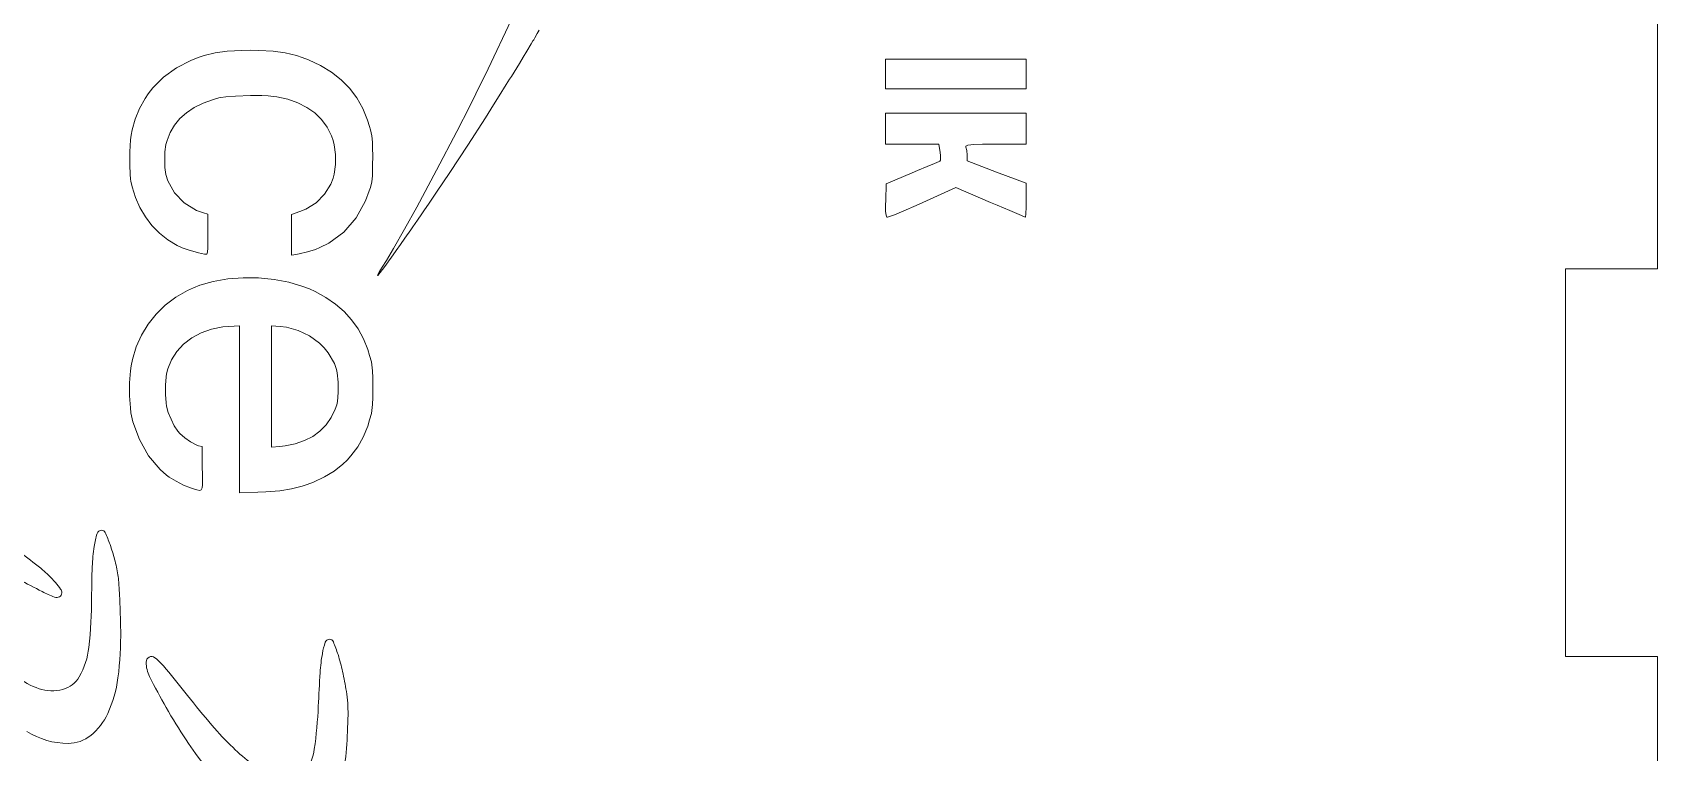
# Model space of a CAD drawing. Header units: millimetres. Extents: x 0 to 610, y 0 to 514.
# Drawn here: x 33.2 to 86.1, y 179.4 to 202.9 of the extents above; entities that cross this region are included whole.
import ezdxf

# ---------------------------------------------------------------- set-up
doc = ezdxf.new("R2010")
doc.units = ezdxf.units.MM
doc.header["$LTSCALE"] = 0.05
doc.layers.get('0').update_dxf_attribs({"plot": 0})
doc.layers.add('CUT', color=1, linetype='Continuous', lineweight=0)
doc.layers.add('ETCH', color=5, linetype='Continuous', lineweight=0)

# ---------------------------------------------------------------- blocks, each defined once
blk = doc.blocks.new('left_outer')
blk.add_lwpolyline([(-63.158, 63), (-75.789, 63), (-75.789, 60), (-88.421, 60), (-88.421, 63), (-101.053, 63), (-101.053, 60), (-113.684, 60), (-113.684, 63), (-126.316, 63), (-126.316, 60), (-138.947, 60), (-138.947, 63), (-151.579, 63), (-151.579, 60), (-164.211, 60)])
blk = doc.blocks.new('wurth')
for p, q in [((1090.41, 176.72), (1090.41, 217.22)), ((1090.41, 217.22), (1098.91, 217.22)), ((1098.91, 217.22), (1107.41, 217.22)), ((1107.41, 217.22), (1107.41, 176.72)), ((1121.41, 176.72), (1121.41, 217.22)), ((1121.41, 217.22), (1130.41, 217.22)), ((1130.41, 217.22), (1139.41, 217.22)), ((1139.41, 217.22), (1139.41, 199.61)), ((1155.38, 200.24), (1161.86, 217.22)), ((1161.86, 217.22), (1171.63, 217.22)), ((1171.63, 217.22), (1175.43, 217.19)), ((1175.43, 217.19), (1179.73, 217.05)), ((1179.73, 217.05), (1181.21, 216.92)), ((1181.23, 216.36), (1179.94, 213.24)), ((1181.21, 216.92), (1181.41, 216.84)), ((1181.41, 216.84), (1181.23, 216.36)), ((1177.63, 207.78), (1174.57, 200.65)), ((1179.94, 213.24), (1177.63, 207.78)), ((1139.41, 199.61), (1139.41, 196.84)), ((1139.41, 196.84), (1139.43, 192.19)), ((1148.91, 183.26), (1155.38, 200.24)), ((1172.85, 196.67), (1164.29, 176.88)), ((1174.57, 200.65), (1172.85, 196.67)), ((1139.43, 192.19), (1139.54, 187.21)), ((1139.54, 187.21), (1139.87, 183.63)), ((1139.87, 183.63), (1140.52, 182.54)), ((1140.52, 182.54), (1140.99, 182.61)), ((1140.99, 182.61), (1143.04, 183.05)), ((1143.04, 183.05), (1145.74, 183.24)), ((1145.74, 183.24), (1148.91, 183.26)), ((1090.41, 136.22), (1090.41, 176.72)), ((1107.41, 176.72), (1107.41, 136.22)), ((1121.41, 136.22), (1121.41, 176.72)), ((1164.29, 176.88), (1172.87, 157.8)), ((1144.11, 167.8), (1139.41, 167.1)), ((1139.41, 167.1), (1139.41, 151.66)), ((1145.96, 168), (1144.11, 167.8)), ((1148.65, 167.9), (1145.96, 168)), ((1149.15, 167.61), (1148.65, 167.9)), ((1149.35, 167.13), (1149.15, 167.61)), ((1150.43, 164.54), (1149.35, 167.13)), ((1152.24, 160.24), (1150.43, 164.54)), ((1154.56, 154.75), (1152.24, 160.24)), ((1139.41, 151.66), (1139.41, 136.22)), ((1155.85, 151.72), (1154.56, 154.75)), ((1162.2, 136.72), (1155.85, 151.72)), ((1172.87, 157.8), (1174.59, 153.94)), ((1174.59, 153.94), (1177.65, 146.93)), ((1177.65, 146.93), (1179.96, 141.42)), ((1179.96, 141.42), (1181.25, 138.08)), ((1098.91, 136.22), (1090.41, 136.22)), ((1107.41, 136.22), (1098.91, 136.22)), ((1130.41, 136.22), (1121.41, 136.22)), ((1139.41, 136.22), (1130.41, 136.22)), ((1171.81, 136.43), (1162.2, 136.72)), ((1174.32, 136.37), (1171.81, 136.43)), ((1178.05, 136.39), (1174.32, 136.37)), ((1180.3, 136.63), (1178.05, 136.39)), ((1181.31, 137.1), (1180.3, 136.63)), ((1181.25, 138.08), (1181.42, 137.43)), ((1181.42, 137.43), (1181.31, 137.1))]:
    blk.add_line(p, q)
blk = doc.blocks.new('nordspace')
for p, q in [((1543.5, 452.656038), (1546.724609, 450.769918)), ((1546.724609, 450.769918), (1550.791748, 448.379908)), ((1550.791748, 448.379908), (1552.5354, 447.346788)), ((1552.5354, 447.346788), (1553, 447.067065)), ((1553, 447.067065), (1553.597266, 446.705151)), ((1553.597266, 446.705151), (1556.322266, 445.064055)), ((1556.322266, 445.064055), (1563.251562, 440.900848)), ((1563.251562, 440.900848), (1569, 437.451138)), ((1569, 437.451138), (1575.024609, 433.818547)), ((1575.024609, 433.818547), (1583.224365, 428.814042)), ((1580.054879, 404.400548), (1534.117854, 426.230781)), ((1583.224365, 428.814042), (1587.199658, 426.345002)), ((1587.199658, 426.345002), (1588.5, 425.517511)), ((1588.5, 425.517511), (1589.922803, 424.605541)), ((1589.922803, 424.605541), (1594.803955, 421.511595)), ((1594.803955, 421.511595), (1605.645703, 414.684515)), ((1605.645703, 414.684515), (1614, 409.444792)), ((1603.5, 392.8939), (1580.054879, 404.400548)), ((1614, 409.444792), (1626.200535, 401.750205)), ((1626.200535, 401.750205), (1651.995776, 385.182608)), ((1615.12854, 387.087729), (1603.5, 392.8939)), ((1639.181755, 374.850058), (1615.12854, 387.087729)), ((1651.995776, 385.182608), (1677.990405, 368.132277)), ((1675.7669, 355.733812), (1639.181755, 374.850058)), ((1677.990405, 368.132277), (1696.41927, 355.813495)), ((1710.582402, 336.991601), (1675.7669, 355.733812)), ((1696.41927, 355.813495), (1707.730298, 348.130431)), ((1707.730298, 348.130431), (1713, 344.508964)), ((1713, 344.508964), (1717.04375, 341.717771)), ((1717.04375, 341.717771), (1722.860352, 337.702892)), ((1722.860352, 337.702892), (1725.902148, 335.603324)), ((1731.489585, 325.418882), (1710.582402, 336.991601)), ((1725.902148, 335.603324), (1727, 334.845551)), ((1727, 334.845551), (1728.196357, 334.015068)), ((1728.196357, 334.015068), (1731.966815, 331.377664)), ((1749.630237, 315.083839), (1731.489585, 325.418882)), ((1731.966815, 331.377664), (1739.908599, 325.794157)), ((1739.908599, 325.794157), (1745.826318, 321.619759)), ((1745.826318, 321.619759), (1751.560476, 317.572086)), ((1760.943745, 308.402595), (1749.630237, 315.083839)), ((1751.560476, 317.572086), (1758.657834, 312.571545)), ((1758.657834, 312.571545), (1761.597269, 310.507854)), ((1767.209038, 304.558421), (1760.943745, 308.402595)), ((1761.597269, 310.507854), (1762.326318, 309.999987)), ((1762.326318, 309.999987), (1766.623477, 306.953786)), ((1766.623477, 306.953786), (1772.438028, 302.603927)), ((1628.620782, 290.700309), (1634.5, 292.586125)), ((1634.5, 292.586125), (1637.764635, 293.51644)), ((1637.764635, 293.51644), (1643.177576, 294.738794)), ((1643.177576, 294.738794), (1649.216648, 295.310186)), ((1649.216648, 295.310186), (1655.683307, 295.455961)), ((1655.683307, 295.455961), (1661.511685, 295.474763)), ((1661.511685, 295.474763), (1665, 295.471904)), ((1665, 295.471904), (1668.581455, 295.465903)), ((1668.581455, 295.465903), (1674.507833, 295.435426)), ((1674.507833, 295.435426), (1680.953725, 295.274561)), ((1680.953725, 295.274561), (1686.800161, 294.652033)), ((1686.800161, 294.652033), (1692.038984, 293.293452)), ((1692.038984, 293.293452), (1695.294083, 292.246193)), ((1695.294083, 292.246193), (1704.544455, 288.781997)), ((1769.921445, 302.839421), (1767.209038, 304.558421)), ((1771.425358, 301.879252), (1769.921445, 302.839421)), ((1773.49623, 300.613213), (1771.425358, 301.879252)), ((1772.438028, 302.603927), (1774.680682, 300.768481)), ((1774.836203, 300.073901), (1773.49623, 300.613213)), ((1774.680682, 300.768481), (1775, 300.406195)), ((1775, 300.406195), (1774.836203, 300.073901)), ((1845.085591, 290.882418), (1850.5, 292.600147)), ((1850.5, 292.600147), (1856.546484, 294.226187)), ((1856.546484, 294.226187), (1865.24025, 295.315554)), ((1865.24025, 295.315554), (1871.708328, 295.47064)), ((1871.708328, 295.47064), (1877.523791, 295.497979)), ((1877.523791, 295.497979), (1881, 295.5)), ((1881, 295.5), (1884.476209, 295.497979)), ((1884.476209, 295.497979), (1890.291672, 295.47064)), ((1890.291672, 295.47064), (1896.75975, 295.315554)), ((1896.75975, 295.315554), (1905.453516, 294.226187)), ((1905.453516, 294.226187), (1911.5, 292.600147)), ((1911.5, 292.600147), (1917.285134, 290.776113)), ((1598.439556, 273.589146), (1607.535204, 280.402316)), ((1607.535204, 280.402316), (1617.593396, 286.103878)), ((1617.593396, 286.103878), (1628.620782, 290.700309)), ((1704.544455, 288.781997), (1720.778371, 279.905866)), ((1720.778371, 279.905866), (1734.08525, 268.349902)), ((1816.919995, 275.565752), (1825.499376, 281.638214)), ((1825.499376, 281.638214), (1834.88236, 286.738743)), ((1834.88236, 286.738743), (1845.085591, 290.882418)), ((1917.285134, 290.776113), (1927.710853, 286.542696)), ((1927.710853, 286.542696), (1936.924758, 281.351776)), ((1936.924758, 281.351776), (1945.303948, 274.990901)), ((1583.109297, 256.602062), (1590.299804, 265.657887)), ((1590.299804, 265.657887), (1598.439556, 273.589146)), ((1734.08525, 268.349902), (1744.57957, 254.014688)), ((1802.105464, 260.444716), (1809.127572, 268.506279)), ((1809.127572, 268.506279), (1816.919995, 275.565752)), ((1863.931501, 261.388476), (1858.098446, 259.344231)), ((1867.0763, 262.066164), (1863.931501, 261.388476)), ((1875.788679, 262.879677), (1867.0763, 262.066164)), ((1885.644083, 262.954795), (1875.788679, 262.879677)), ((1894.137693, 262.272427), (1885.644083, 262.954795)), ((1897.091069, 261.64122), (1894.137693, 262.272427)), ((1901.361504, 260.155856), (1897.091069, 261.64122)), ((1945.303948, 274.990901), (1949.298368, 271.305341)), ((1949.298368, 271.305341), (1953.105413, 267.379431)), ((1953.105413, 267.379431), (1959.720176, 259.210433)), ((1571.549425, 235.090794), (1576.861387, 246.41519)), ((1576.861387, 246.41519), (1583.109297, 256.602062)), ((1627.987626, 247.252791), (1621.722985, 240.872576)), ((1635.174906, 252.513491), (1627.987626, 247.252791)), ((1643.253148, 256.610206), (1635.174906, 252.513491)), ((1647.61648, 258.208171), (1643.253148, 256.610206)), ((1651.6259, 259.265387), (1647.61648, 258.208171)), ((1660.792529, 260.464549), (1651.6259, 259.265387)), ((1670.476477, 260.44536), (1660.792529, 260.464549)), ((1679.462064, 259.21023), (1670.476477, 260.44536)), ((1683.313073, 258.137439), (1679.462064, 259.21023)), ((1688.785507, 255.924852), (1683.313073, 258.137439)), ((1698.481194, 249.973258), (1688.785507, 255.924852)), ((1706.407587, 242.0896), (1698.481194, 249.973258)), ((1744.57957, 254.014688), (1748.807795, 245.773795)), ((1748.807795, 245.773795), (1750.545227, 241.555686)), ((1790.305614, 241.255006), (1795.837026, 251.365985)), ((1795.837026, 251.365985), (1802.105464, 260.444716)), ((1839.112922, 245.358334), (1832.041842, 235.825816)), ((1843.335725, 249.649553), (1839.112922, 245.358334)), ((1848.079991, 253.634038), (1843.335725, 249.649553)), ((1858.098446, 259.344231), (1848.079991, 253.634038)), ((1909.207962, 256.390887), (1901.361504, 260.155856)), ((1916.113145, 251.58801), (1909.207962, 256.390887)), ((1922.058582, 245.772522), (1916.113145, 251.58801)), ((1927.025803, 238.969717), (1922.058582, 245.772522)), ((1959.720176, 259.210433), (1965.298455, 250.137148)), ((1965.298455, 250.137148), (1970.195394, 239.581924)), ((1569.242347, 229), (1571.549425, 235.090794)), ((1616.412658, 233.417318), (1612.088323, 224.931488)), ((1621.722985, 240.872576), (1616.412658, 233.417318)), ((1712.440216, 232.397676), (1706.407587, 242.0896)), ((1714.707474, 226.9123), (1712.440216, 232.397676)), ((1750.545227, 241.555686), (1752.805382, 233.884487)), ((1752.805382, 233.884487), (1754.53091, 226.245642)), ((1785.388604, 229.658865), (1787.811091, 235.807712)), ((1787.811091, 235.807712), (1790.305614, 241.255006)), ((1832.041842, 235.825816), (1826.928029, 225.283326)), ((1930.996337, 231.204893), (1927.025803, 238.969717)), ((1933.951714, 222.503345), (1930.996337, 231.204893)), ((1970.195394, 239.581924), (1972.499343, 233.568067)), ((1972.499343, 233.568067), (1974.045567, 228.929308)), ((1564.82041, 213.057622), (1567.457407, 223.585175)), ((1567.457407, 223.585175), (1569.242347, 229)), ((1608.781655, 215.459556), (1606.524331, 205.045995)), ((1612.088323, 224.931488), (1608.781655, 215.459556)), ((1717.5, 219.005196), (1714.707474, 226.9123)), ((1736.769052, 219.002598), (1717.5, 219.005196)), ((1756.038104, 219), (1736.769052, 219.002598)), ((1754.53091, 226.245642), (1755.574866, 221.25)), ((1755.574866, 221.25), (1756.038104, 219)), ((1778.809532, 202.441464), (1781.475864, 216.481099)), ((1781.475864, 216.481099), (1785.388604, 229.658865)), ((1826.928029, 225.283326), (1823.920962, 214.039027)), ((1935.873464, 212.890369), (1933.951714, 222.503345)), ((1974.045567, 228.929308), (1976.529344, 219.019047)), ((1976.529344, 219.019047), (1978.274918, 207.793358)), ((1562.576106, 188.110322), (1563.260151, 201.718442)), ((1563.260151, 201.718442), (1564.82041, 213.057622)), ((1605.799072, 199.5), (1605.572039, 196.892189)), ((1606.524331, 205.045995), (1605.799072, 199.5)), ((1777.393722, 187.913835), (1778.809532, 202.441464)), ((1823.254171, 208.25), (1822.718086, 200)), ((1822.718086, 200), (1879.900743, 200)), ((1823.920962, 214.039027), (1823.254171, 208.25)), ((1879.900743, 200), (1937.083401, 200)), ((1936.440957, 207.75), (1935.873464, 212.890369)), ((1937.083401, 200), (1936.440957, 207.75)), ((1978.274918, 207.793358), (1979.37032, 194.686116)), ((1562.5, 180), (1562.576106, 188.110322)), ((1605.27399, 190.82091), (1605.190264, 180.352287)), ((1605.572039, 196.892189), (1605.27399, 190.82091)), ((1777.232551, 173.272086), (1777.393722, 187.913835)), ((1979.37032, 194.686116), (1979.701717, 187.25)), ((1979.701717, 187.25), (1980.289915, 170)), ((1562.575704, 171.904169), (1562.5, 180)), ((1563.256724, 158.317776), (1562.575704, 171.904169)), ((1605.190264, 180.352287), (1605.682126, 166.02911)), ((1778.330134, 158.890092), (1777.232551, 173.272086)), ((1901.501344, 170), (1822.712774, 170)), ((1822.712774, 170), (1823.239855, 159.672619)), ((1980.289915, 170), (1901.501344, 170)), ((1564.811421, 146.983761), (1563.256724, 158.317776)), ((1605.682126, 166.02911), (1606.44135, 156.826998)), ((1606.44135, 156.826998), (1607.106672, 152.20316)), ((1780.690586, 145.141727), (1778.330134, 158.890092)), ((1823.239855, 159.672619), (1823.720098, 154.136178)), ((1823.720098, 154.136178), (1825.799576, 143.555671)), ((1567.440831, 136.436548), (1564.811421, 146.983761)), ((1607.106672, 152.20316), (1607.481746, 150.5)), ((1607.481746, 150.5), (1608.976597, 145.287836)), ((1608.976597, 145.287836), (1612.479917, 135.686769)), ((1716.071278, 135.843569), (1717.316575, 140)), ((1717.316575, 140), (1736.158288, 140)), ((1736.158288, 140), (1738.957155, 139.997022)), ((1738.957155, 139.997022), (1743.727071, 139.970044)), ((1743.727071, 139.970044), (1749.019299, 139.861271)), ((1749.019299, 139.861271), (1753.17799, 139.544624)), ((1753.17799, 139.544624), (1754.834337, 138.970232)), ((1754.834337, 138.970232), (1755, 138.565376)), ((1755, 138.565376), (1754.849537, 136.692646)), ((1784.318023, 132.400865), (1780.690586, 145.141727)), ((1825.799576, 143.555671), (1829.27114, 133.762897)), ((1569.221376, 131), (1567.440831, 136.436548)), ((1572.024386, 123.840157), (1569.221376, 131)), ((1579.111962, 110.314086), (1572.024386, 123.840157)), ((1612.479917, 135.686769), (1616.662677, 127.189495)), ((1616.662677, 127.189495), (1621.518418, 119.803344)), ((1706.574699, 117.775264), (1713.660437, 129.378534)), ((1713.660437, 129.378534), (1716.071278, 135.843569)), ((1753.785922, 131.226471), (1750.984229, 121.338129)), ((1754.849537, 136.692646), (1753.785922, 131.226471)), ((1786.608146, 126.525083), (1784.318023, 132.400865)), ((1789.332826, 120.676993), (1786.608146, 126.525083)), ((1829.27114, 133.762897), (1834.014902, 124.915334)), ((1834.014902, 124.915334), (1839.910976, 117.170462)), ((1928.417033, 118.169459), (1932.215877, 123.604928)), ((1932.215877, 123.604928), (1934.972564, 128.863832)), ((1934.972564, 128.863832), (1935.753639, 131.131665)), ((1935.753639, 131.131665), (1936.625789, 134.5)), ((1936.625789, 134.5), (1957.312894, 134.770288)), ((1957.312894, 134.770288), (1961.418525, 134.829642)), ((1961.418525, 134.829642), (1968.01075, 134.914662)), ((1968.01075, 134.914662), (1972.679827, 134.853836)), ((1972.679827, 134.853836), (1975.708442, 134.526051)), ((1975.703245, 123.614933), (1972.961917, 116.980366)), ((1976.61595, 126.5), (1975.703245, 123.614933)), ((1975.708442, 134.526051), (1977.379278, 133.81019)), ((1977.471201, 129.527898), (1976.61595, 126.5)), ((1977.379278, 133.81019), (1977.975019, 132.585141)), ((1977.975019, 132.585141), (1977.471201, 129.527898)), ((1587.893044, 98.233978), (1579.111962, 110.314086)), ((1621.518418, 119.803344), (1627.040682, 113.535647)), ((1627.040682, 113.535647), (1633.223008, 108.393735)), ((1633.223008, 108.393735), (1640.058938, 104.38494)), ((1685.740126, 102.205038), (1697.040011, 108.495611)), ((1697.040011, 108.495611), (1706.574699, 117.775264)), ((1746.661261, 111.05167), (1741.419635, 102.361392)), ((1748.857049, 115.651957), (1746.661261, 111.05167)), ((1750.984229, 121.338129), (1748.857049, 115.651957)), ((1795.673987, 109.737231), (1789.332826, 120.676993)), ((1803.134438, 99.861762), (1795.673987, 109.737231)), ((1839.910976, 117.170462), (1846.839475, 110.68576)), ((1846.839475, 110.68576), (1854.680512, 105.618707)), ((1904.490901, 102.658115), (1916.875829, 108.236626)), ((1916.875829, 108.236626), (1922.209943, 111.753054)), ((1922.209943, 111.753054), (1924.236704, 113.502732)), ((1924.236704, 113.502732), (1928.417033, 118.169459)), ((1969.409983, 110.000161), (1965.540185, 103.642646)), ((1972.961917, 116.980366), (1969.409983, 110.000161)), ((1598.029351, 88.065209), (1587.893044, 98.233978)), ((1640.058938, 104.38494), (1647.542012, 101.516592)), ((1647.542012, 101.516592), (1651.52421, 100.512376)), ((1651.52421, 100.512376), (1658.399007, 99.479324)), ((1658.399007, 99.479324), (1673.02372, 99.414952)), ((1673.02372, 99.414952), (1679.641906, 100.388614)), ((1679.641906, 100.388614), (1685.740126, 102.205038)), ((1735.127653, 94.415401), (1727.884962, 87.290368)), ((1741.419635, 102.361392), (1735.127653, 94.415401)), ((1811.630443, 91.117469), (1803.134438, 99.861762)), ((1854.680512, 105.618707), (1863.314199, 102.126782)), ((1863.314199, 102.126782), (1867.890823, 101.020705)), ((1867.890823, 101.020705), (1870.932355, 100.582537)), ((1870.932355, 100.582537), (1878.734946, 100.091897)), ((1878.734946, 100.091897), (1887.440257, 100.112265)), ((1887.440257, 100.112265), (1895.380313, 100.639739)), ((1895.380313, 100.639739), (1898.542126, 101.09242)), ((1898.542126, 101.09242), (1904.490901, 102.658115)), ((1958.38758, 94.989), (1945.382466, 84.141865)), ((1963.640069, 101), (1958.38758, 94.989)), ((1965.540185, 103.642646), (1963.640069, 101)), ((1603.5, 83.843006), (1598.029351, 88.065209)), ((1608.018362, 80.866543), (1603.5, 83.843006)), ((1617.544727, 75.648314), (1608.018362, 80.866543)), ((1719.791212, 81.062962), (1710.94605, 75.809854)), ((1727.884962, 87.290368), (1719.791212, 81.062962)), ((1821.078268, 83.571234), (1811.630443, 91.117469)), ((1831.394176, 77.289938), (1821.078268, 83.571234)), ((1842.494431, 72.340463), (1831.394176, 77.289938)), ((1945.382466, 84.141865), (1929.952884, 75.377571)), ((1627.509478, 71.498988), (1617.544727, 75.648314)), ((1637.655253, 68.525729), (1627.509478, 71.498988)), ((1642.715599, 67.513615), (1637.655253, 68.525729)), ((1647.169292, 66.939607), (1642.715599, 67.513615)), ((1658.502955, 66.273428), (1647.169292, 66.939607)), ((1670.958694, 66.253141), (1658.502955, 66.273428)), ((1679.511565, 66.664277), (1670.958694, 66.253141)), ((1684.243527, 67.142359), (1679.511565, 66.664277)), ((1686.199667, 67.442792), (1684.243527, 67.142359)), ((1691.400089, 68.533217), (1686.199667, 67.442792)), ((1701.449126, 71.607716), (1691.400089, 68.533217)), ((1710.94605, 75.809854), (1701.449126, 71.607716)), ((1854.295298, 68.789692), (1842.494431, 72.340463)), ((1860.432294, 67.559721), (1854.295298, 68.789692)), ((1865.031802, 66.951394), (1860.432294, 67.559721)), ((1876.306241, 66.246931), (1865.031802, 66.951394)), ((1888.640754, 66.228009), (1876.306241, 66.246931)), ((1899.986754, 66.897771), (1888.640754, 66.228009)), ((1904.64888, 67.49189), (1899.986754, 66.897771)), ((1913.18969, 69.315745), (1904.64888, 67.49189)), ((1929.952884, 75.377571), (1913.18969, 69.315745))]:
    blk.add_line(p, q)
blk = doc.blocks.new('ImageToStl.com_solidworks')
for points in [[(59.182021, 76.367373, -0.028478), (55.848902, 72.51035, -0.022847), (51.335999, 68.25947, -0.011717), (45.322091, 63.332355, 0.006819), (39.994939, 59.054395, 0.050542), (37.71048, 56.743124, 0.298524), (37.598533, 55.608702, 0.27917), (38.603767, 55, 0.117404), (41.53126, 55.697004, 0.012424), (47.759438, 59.037637, 0.016369), (54.306958, 63.051083, 0.024417), (59.726923, 67.015018, 0.045714)], [(62.614394, 94.644324, 0.014549), (56.012613, 95.36181, 0.0156), (49.242406, 95.686768, 0.043467), (44.5, 95.353701, 0.01504), (40.490137, 94.594684, 0.023427), (37.09568, 93.677141, 0.019665), (34.502605, 92.730104, 0.304223), (34, 91.980508, 0.31527), (34.610835, 91.108047, 0.045494), (36.832037, 90.521329, 0.025576), (40.691867, 90.070867, 0.005335), (47.5, 89.700352, -0.025293), (56.12731, 88.884592, -0.114729), (60.798647, 87.054939, -0.235003)], [(19.5, 24.641819, 0.000937), (24.377905, 34.047532, 0.027147), (25.490513, 36.523853, 0.217139), (25.430394, 37.530518, 0.277702), (24.650283, 38, 0.153341), (23.858784, 37.751417, 0.024783), (22.565628, 36.751562, 0.025384), (21.115365, 35.377319, 0.019888), (19.682974, 33.75, 0.025551), (13.415145, 25.169986, 0.013436)], [(52.570204, 30.971504, 0.143127), (55, 39.285848, 0.172123), (53.387491, 43.831264, 0.114601), (48.980804, 47.25683, 0.076503), (41.790248, 49.323462, 0.035767), (32.091069, 49.863818, 0.004011), (28.61862, 49.780907, 0.004543), (25.289252, 49.644396, 0.004151), (22.462928, 49.479246, 0.024906), (21, 49.308084, 0.021692), (17.85871, 48.639697, 0.02385), (14.886878, 47.718073, 0.017662), (12.451813, 46.734939, 0.296168), (12, 46.039079, 0.325966), (12.674096, 45.114949, 0.040284), (15.250651, 44.512076, 0.028029), (19.341738, 44.129339, 0.008776), (25.5, 44.008078, -0.026471), (35.624226, 43.450003, -0.103536), (41.54852, 41.523939, -0.200697), (44.116978, 38.17316, -0.145166), (43.972027, 33.41524, -0.093988), (41.468002, 28.898438, -0.032462)]]:
    blk.add_lwpolyline(points, format="xyb")

msp = doc.modelspace()

# ---------------------------------------------------------------- block references
at = {"layer": 'CUT', "rotation": 270}
msp.add_blockref('left_outer', (23.139, 106.747), dxfattribs=at)
at = {"layer": 'ETCH', "rotation": 270}
for name, p, xscale, yscale, zscale in [('wurth', (53.285, 263.701), 0.05658379080968799, 0.05658379080968799, 0.05658379080968799), ('nordspace', (34.097, 256.236), 0.03452349441136247, 0.03452349441136247, 0.03452349441136247), ('ImageToStl.com_solidworks', (28.035, 188.59), 0.161567830987308, 0.161567830987308, 0.161567830987308)]:
    msp.add_blockref(name, p, dxfattribs=dict(at, xscale=xscale, yscale=yscale, zscale=zscale))

doc.saveas('drawing.dxf')
